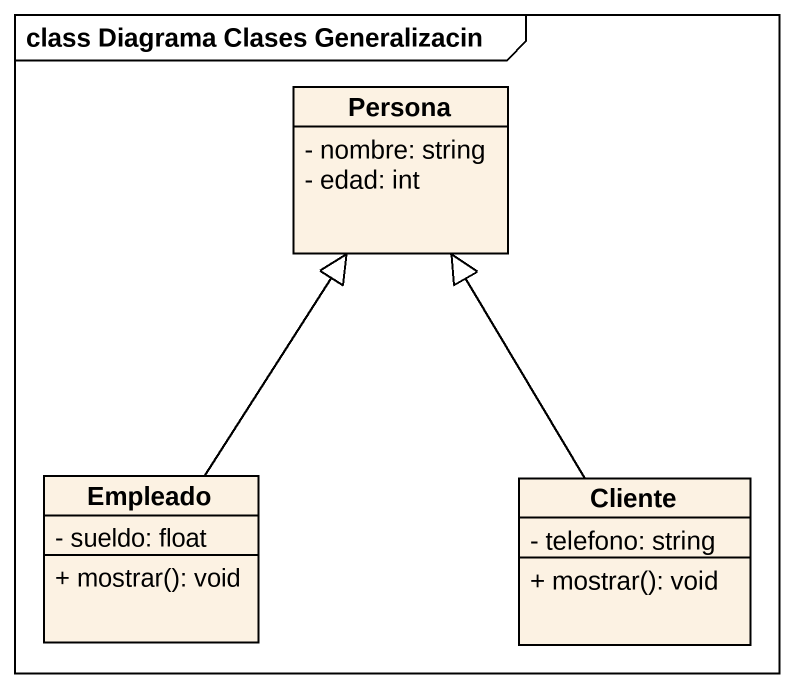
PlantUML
@startuml
mainframe class Diagrama Clases Generalizacin
hide circle
hide empty members
skinparam classAttributeIconSize 0
class Persona {
  - nombre: string
  - edad: int
}
class Empleado {
  - sueldo: float
  + mostrar(): void
}
class Cliente {
  - telefono: string
  + mostrar(): void
}
Empleado -up-|> Persona
Cliente -up-|> Persona
@enduml
